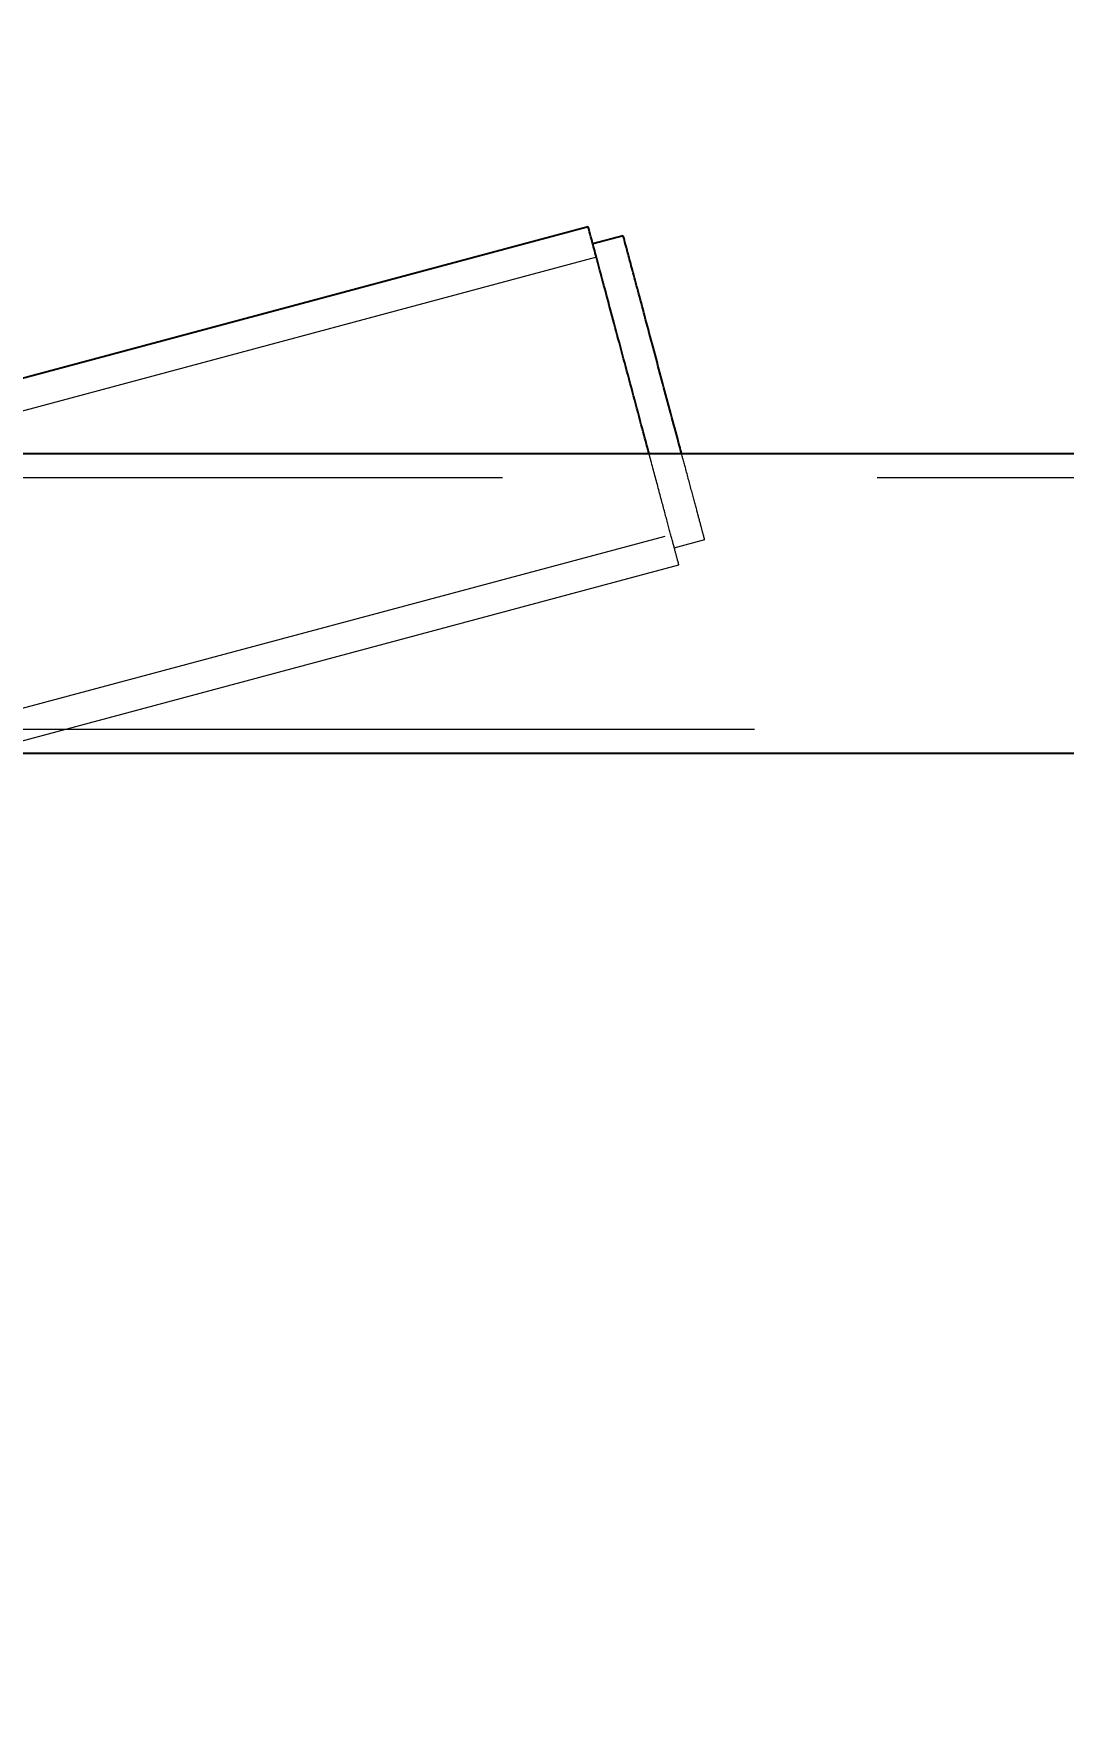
# Model space of a CAD drawing. Header units: millimetres. Extents: x 1293 to 41893, y 1011 to 26911.
# Drawn here: x 12572.1 to 12659.4, y 6979.5 to 7121.2 of the extents above; entities that cross this region are included whole.
import ezdxf

# ---------------------------------------------------------------- set-up
doc = ezdxf.new("R2010")
doc.units = ezdxf.units.MM
doc.header["$LTSCALE"] = 50
doc.linetypes.add('HIDDEN', pattern=[1.905, 1.27, -0.635])
doc.layers.add('CAPA_1', color=7, linetype='Continuous')
doc.layers.add('MAQUINAS', color=11, linetype='Continuous')
doc.styles.add('SLDTEXTSTYLE0', font='TXT', dxfattribs={"width": 0.75})
doc.dimstyles.new('SLDDIMSTYLE0', dxfattribs={"dimtxt": 100, "dimasz": 100, "dimexe": 0, "dimexo": 0.0625, "dimgap": 25, "dimtad": 2, "dimdec": 0, "dimlfac": 1.5, "dimrnd": 1e-09, "dimzin": 12, "dimdsep": 46, "dimtxsty": 'SLDTEXTSTYLE0', "dimsah": 1, "dimcen": 0.09, "dimadec": 0, "dimazin": 3, "dimtfac": 1, "dimtdec": 0, "dimtofl": 0, "dimtmove": 0, "dimatfit": 3, "dimfxl": 1, "dimfrac": 2, "dimtolj": 1, "dimtzin": 12, "dimarcsym": 0})

# ---------------------------------------------------------------- blocks, each defined once
blk = doc.blocks.new('_D_5')
at = {"layer": 'CAPA_1', "transparency": 16777216}
for p, q in [((11574.4, 7831.18), (17588.06, 7831.18)), ((17538.06, 7831.18), (17538.06, 4708.49)), ((16485.16, 4708.49), (17588.06, 4708.49))]:
    blk.add_line(p, q, dxfattribs=at)
for points in [[(17538.06, 7831.18), (17522.68, 7731.18), (17553.45, 7731.18)], [(17538.06, 4708.49), (17553.45, 4808.49), (17522.68, 4808.49)]]:
    blk.add_solid(points, dxfattribs=at)
at = {"layer": 'CAPA_1', "transparency": 16777216, "insert": (17409.15, 6122.06), "char_height": 100, "attachment_point": 1, "rotation": 90, "style": 'SLDTEXTSTYLE0'}
blk.add_mtext('4684', dxfattribs=at)
blk = doc.blocks.new('_D_15')
at = {"layer": 'CAPA_1', "transparency": 16777216}
for p, q in [((6530.12, 8742.38), (6530.12, 9415.65)), ((16745.16, 6492), (16745.16, 9415.65)), ((6530.12, 9365.65), (16745.16, 9365.65))]:
    blk.add_line(p, q, dxfattribs=at)
for points in [[(6530.12, 9365.65), (6630.12, 9350.26), (6630.12, 9381.03)], [(16745.16, 9365.65), (16645.16, 9381.03), (16645.16, 9350.26)]]:
    blk.add_solid(points, dxfattribs=at)
at = {"layer": 'CAPA_1', "transparency": 16777216, "insert": (11452.92, 9494.55), "char_height": 100, "attachment_point": 1, "style": 'SLDTEXTSTYLE0'}
blk.add_mtext('15323', dxfattribs=at)

msp = doc.modelspace()

# ---------------------------------------------------------------- linework, layer by layer
at = {"color": 7, "linetype": 'Continuous', "lineweight": 25}
for p, q in [((10357.5921497, 7085.5262403), (13080.519483, 7085.5262403)), ((10380.9601497, 7060.1262403), (13055.031483, 7060.1262403))]:
    msp.add_line(p, q, dxfattribs=at)
at = {"color": 1, "linetype": 'HIDDEN', "lineweight": 18}
for p, q in [((10357.5921497, 7083.4942403), (13078.399483, 7083.4942403)), ((10378.9281497, 7062.1582403), (13059.183483, 7062.1582403))]:
    msp.add_line(p, q, dxfattribs=at)
at = {"layer": 'MAQUINAS', "linetype": 'Continuous', "lineweight": 25}
for p, q in [((12619.1056011, 7104.7549285), (12557.2863482, 7088.1905096)), ((12622.0696319, 7103.9962238), (12619.4938297, 7103.3060397))]:
    msp.add_line(p, q, dxfattribs=at)
at = {"layer": 'MAQUINAS', "linetype": 'HIDDEN', "lineweight": 18}
for p, q in [((12619.7957852, 7102.1791263), (12557.9765324, 7085.6147074)), ((12564.2744625, 7062.1105123), (12626.0937153, 7078.6749312)), ((12626.3956709, 7077.5480177), (12628.9714731, 7078.2382018)), ((12567.1722674, 7060.1262403), (12626.7838995, 7076.0991289))]:
    msp.add_line(p, q, dxfattribs=at)
at = {"layer": 'MAQUINAS', "linetype": 'Continuous', "lineweight": 25}
for points in [[(12622.9447503, 7090.4270287), (12622.6934799, 7091.3647826), (12622.1909391, 7093.2402904), (12621.46611, 7095.9453894), (12620.7980499, 7098.4386235), (12620.21269, 7100.6232164), (12619.7315612, 7102.4188137), (12619.3767517, 7103.7429808), (12619.1484657, 7104.5949555), (12619.1198893, 7104.7016041), (12619.1056011, 7104.7549285)], [(12625.5205525, 7091.1172128), (12625.2946915, 7091.9601377), (12624.8429694, 7093.6459874), (12624.1914376, 7096.077537), (12623.5909342, 7098.3186464), (12623.064768, 7100.2823253), (12622.6322926, 7101.8963454), (12622.3133627, 7103.0866079), (12622.1081619, 7103.8524279), (12622.0824752, 7103.9482919), (12622.0696319, 7103.9962238)]]:
    msp.add_open_spline(points, degree=3, dxfattribs=at)
for points, knots in [([(12627.0186491, 7085.5262403), (12626.960044, 7085.7449574), (12626.7044386, 7086.6988897), (12626.1955408, 7088.5981222), (12625.7455486, 7090.2775159), (12625.5205525, 7091.1172128)], [0, 0, 0, 0, 0.129483748, 0.564741874, 1, 1, 1, 1]), ([(12624.2579126, 7085.5262403), (12624.0715028, 7086.221931), (12623.6471343, 7087.8056958), (12623.1971005, 7089.4852449), (12622.9447503, 7090.4270287)], [0, 0, 0, 0, 0.4392638656, 1, 1, 1, 1])]:
    msp.add_open_spline(points, degree=3, knots=knots, dxfattribs=at)
at = {"layer": 'MAQUINAS', "linetype": 'HIDDEN', "lineweight": 18}
for points, knots in [([(12626.7838995, 7076.0991289), (12626.7696074, 7076.1524677), (12626.7410232, 7076.2591453), (12626.5127954, 7077.1109029), (12626.1577648, 7078.4358952), (12625.6774622, 7080.228409), (12625.0890185, 7082.4245106), (12624.6039082, 7084.2349671), (12624.3102081, 7085.3310709), (12624.2579126, 7085.5262403)], [0, 0, 0, 0, 0.1608588576, 0.3217177152, 0.4825765728, 0.6434354304, 0.8042942881, 0.9651531457, 1, 1, 1, 1]), ([(12628.9714731, 7078.2382018), (12628.9586378, 7078.2861037), (12628.9329673, 7078.3819073), (12628.7276454, 7079.1481792), (12628.4091756, 7080.3367247), (12627.974981, 7081.957161), (12627.5067712, 7083.7045436), (12627.1612305, 7084.9941191), (12627.0186491, 7085.5262403)], [0, 0, 0, 0, 0.1753612917, 0.3507225835, 0.5260838752, 0.701445167, 0.8768064587, 1, 1, 1, 1])]:
    msp.add_open_spline(points, degree=3, knots=knots, dxfattribs=at)

# ---------------------------------------------------------------- dimensions: what is measured, and where the dimension line sits
at = {"layer": 'CAPA_1'}
dim = msp.add_linear_dim(base=(16745.1618891, 9365.6463094), p1=(6530.1246702, 8678.8772747), p2=(16745.1618891, 6428.5014528), dimstyle='SLDDIMSTYLE0', dxfattribs=at)
dim.commit()
dim.dimension.update_dxf_attribs({"geometry": '_D_15', "text_midpoint": (11637.6432797, 9365.6463094), "dimtype": 160})
dim = msp.add_linear_dim(base=(17538.0605071, 4708.4929069), p1=(11510.8968592, 7831.1769069), p2=(16421.6646746, 4708.4929069), angle=90, dimstyle='SLDDIMSTYLE0', dxfattribs=at)
dim.commit()
dim.dimension.update_dxf_attribs({"geometry": '_D_5', "text_midpoint": (17538.0605071, 6269.8349069), "dimtype": 160})

doc.saveas('drawing.dxf')
